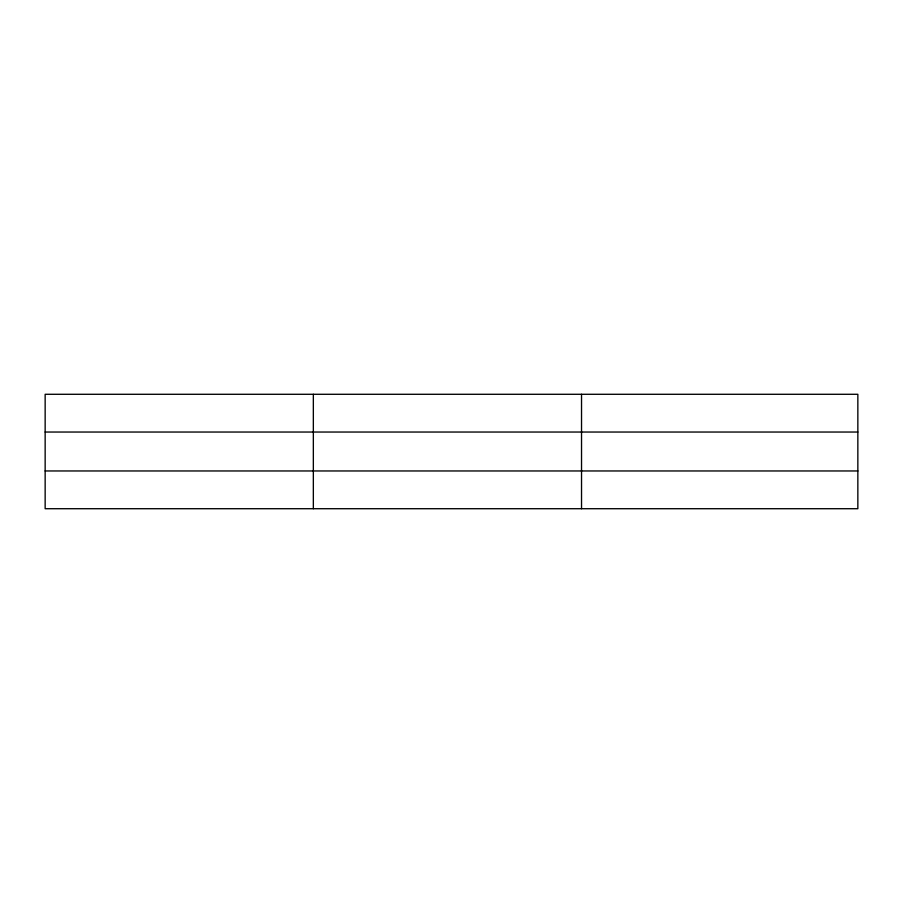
<?xml version="1.0" encoding="UTF-8"?>
<svg xmlns="http://www.w3.org/2000/svg" width="903" height="903" viewBox="0 0 903 903"><rect width="100%" height="100%" fill="white"/><g stroke="black" fill="none" stroke-linecap="round" stroke-linejoin="round"><path stroke-width="1.35" d="M313.341 508.716L313.341 394.284M581.532 508.716L581.532 394.284M857.85 470.96L857.85 508.716L45.15 508.716L45.15 394.284L857.85 394.284L857.85 470.96L45.15 470.96M45.15 432.04L857.85 432.04"/></g></svg>
